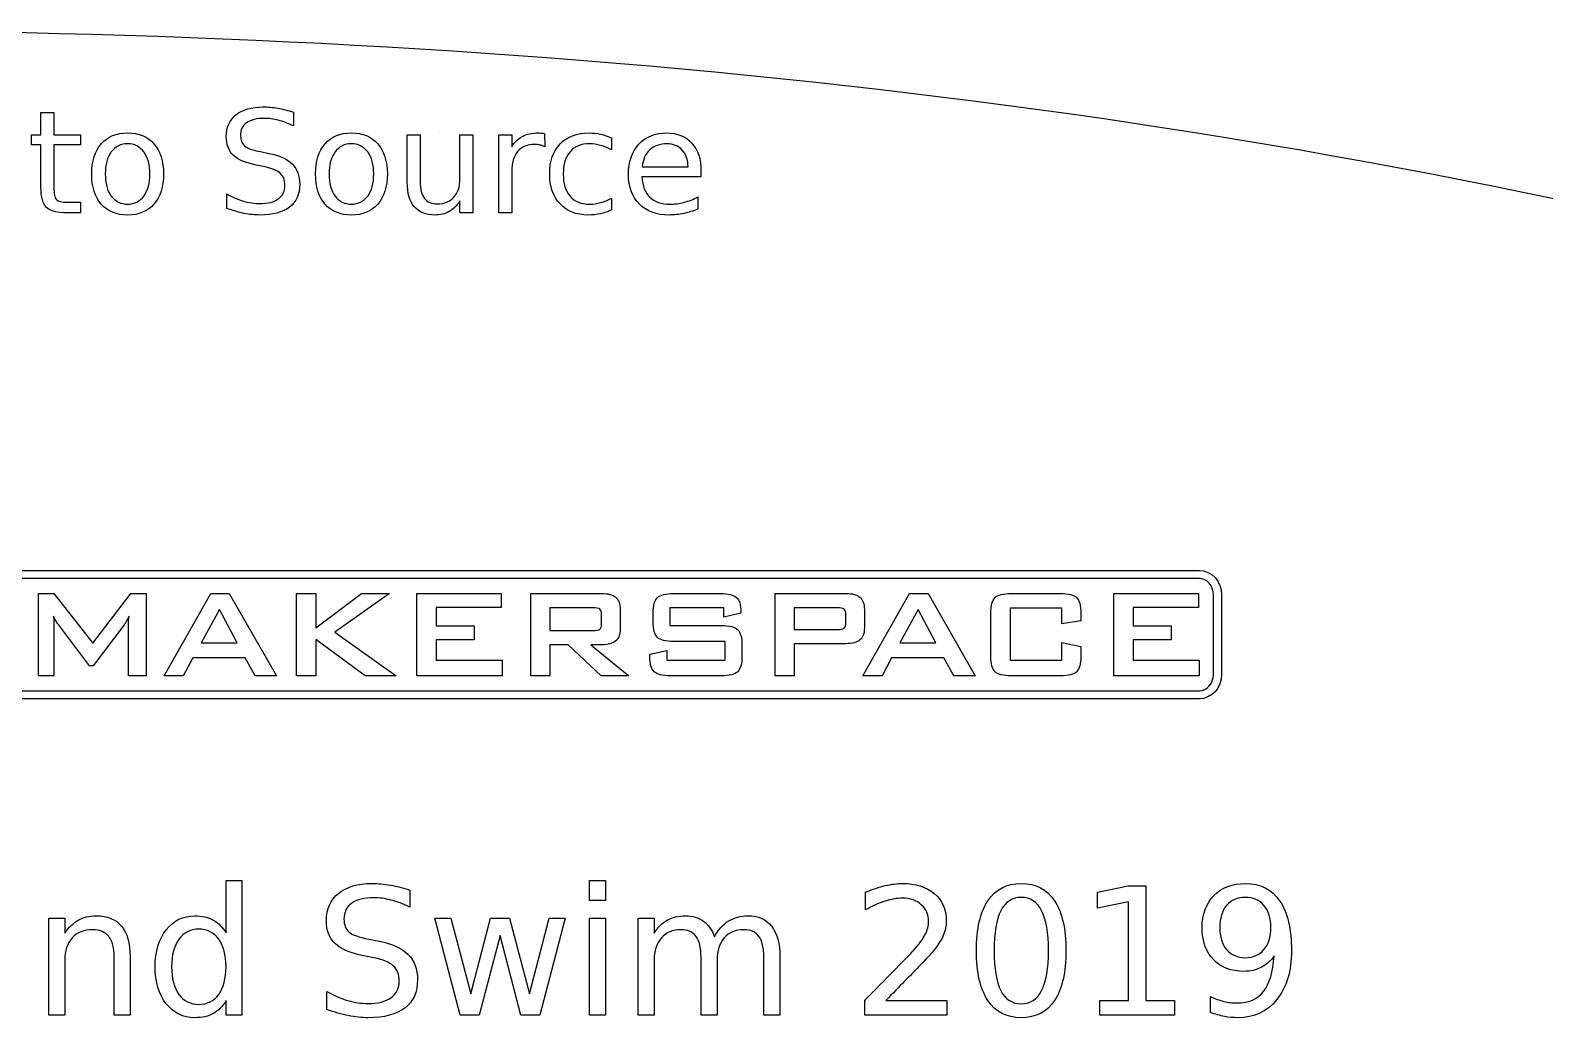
# Model space of a CAD drawing. Extents: x 5 to 370, y 6 to 136.
# Drawn here: x 101.95 to 142.55, y 44.08 to 70.57 of the extents above; entities that cross this region are included whole.
import ezdxf

# ---------------------------------------------------------------- set-up
doc = ezdxf.new("R2010")
doc.units = 0
doc.layers.get('0').update_dxf_attribs({"linetype": 'CONTINUOUS'})

msp = doc.modelspace()

# ---------------------------------------------------------------- linework, layer by layer
at = {"color": 3}
for p, q in [((102.23482, 67.76914), (102.23482, 68.364683)), ((102.23482, 68.364683), (102.58129, 68.364683)), ((102.58129, 68.364683), (102.58129, 67.76914)), ((109.00303, 68.375922), (109.00303, 68.37592)), ((109.00303, 68.37592), (109.00303, 68.006983)), ((104.55894, 67.819705), (104.55894, 67.819705)), ((110.55931, 67.819705), (110.55931, 67.819705)), ((112.92275, 67.819705), (112.92275, 67.819705)), ((101.982, 67.501334), (101.982, 67.76914)), ((101.982, 67.76914), (102.23482, 67.76914)), ((102.23483, 67.501334), (101.982, 67.501334)), ((102.23483, 66.362684), (102.23483, 67.501334)), ((102.58129, 67.76914), (103.29107, 67.76914)), ((103.29107, 67.501334), (102.58129, 67.501334)), ((102.58129, 67.501334), (102.58129, 66.362686)), ((103.29107, 67.76914), (103.29107, 67.501334)), ((104.55894, 67.527552), (104.55894, 67.527552)), ((110.55931, 67.527552), (110.55931, 67.527552)), ((112.05566, 66.499399), (112.05566, 67.76914)), ((112.05566, 67.76914), (112.40025, 67.76914)), ((112.40025, 67.76914), (112.40025, 66.512508)), ((113.46773, 66.579928), (113.46773, 67.76914)), ((113.46773, 67.76914), (113.81232, 67.76914)), ((113.81232, 67.76914), (113.81232, 65.671632)), ((114.51274, 65.671635), (114.51274, 67.769143)), ((114.51274, 67.769143), (114.8592, 67.769143)), ((114.8592, 67.769143), (114.8592, 67.443281)), ((115.73934, 67.801), (115.74128, 67.447023)), ((117.53352, 67.688616), (117.53352, 67.688611)), ((117.53352, 67.688611), (117.53352, 67.366494)), ((108.11721, 67.317797), (108.34569, 67.270977)), ((108.23519, 66.911406), (108.00484, 66.956356)), ((114.8592, 66.776573), (114.8592, 65.671635)), ((119.93068, 66.637984), (118.34631, 66.637984)), ((118.35755, 66.905791), (119.58609, 66.907664)), ((119.93068, 66.806534), (119.93068, 66.637984)), ((119.93068, 66.806533), (119.93068, 66.806534)), ((107.21453, 65.795234), (107.21453, 66.184773)), ((112.05566, 66.499395), (112.05566, 66.499399)), ((102.93712, 65.960038), (103.29108, 65.960038)), ((103.29108, 65.960038), (103.29108, 65.67163)), ((113.46773, 65.671632), (113.46773, 65.99375)), ((117.53352, 66.070534), (117.53352, 65.752163)), ((119.85015, 66.104241), (119.85015, 65.778378)), ((103.29108, 65.67163), (102.93712, 65.67163)), ((113.81232, 65.671632), (113.46773, 65.671632)), ((114.8592, 65.671635), (114.51274, 65.671635)), ((100.95515, 56.08167), (133.2924, 56.08167)), ((133.2924, 55.864583), (101.14837, 55.864583)), ((102.16796, 53.254416), (102.16796, 55.464098)), ((102.16796, 55.464098), (102.58392, 55.464098)), ((102.58392, 55.464098), (103.6249, 54.128442)), ((103.6249, 54.128442), (104.64306, 55.464098)), ((104.64306, 55.464098), (105.05475, 55.464098)), ((105.05475, 55.464098), (105.05475, 53.254416)), ((105.5398, 53.254416), (106.78983, 55.464098)), ((106.78983, 55.464098), (107.28499, 55.464098)), ((107.28499, 55.464098), (108.55216, 53.254416)), ((109.08931, 53.254416), (109.08931, 55.464098)), ((109.08931, 55.464098), (109.60801, 55.464098)), ((109.60801, 55.464098), (109.60801, 54.542269)), ((109.60801, 54.542269), (110.83307, 55.464098)), ((111.57725, 55.464098), (110.11387, 54.423113)), ((110.83307, 55.464098), (111.57725, 55.464098)), ((112.31488, 53.254416), (112.31488, 55.464098)), ((112.31488, 55.464098), (114.57736, 55.464098)), ((114.57736, 55.464098), (114.57736, 55.088098)), ((115.37278, 53.254416), (115.37278, 55.464098)), ((115.37278, 55.464098), (117.26282, 55.464098)), ((119.19841, 55.464097), (120.45201, 55.464097)), ((121.92169, 53.254435), (121.92169, 55.464115)), ((121.92169, 55.464115), (123.81172, 55.464115)), ((124.27324, 53.254435), (125.52328, 55.464115)), ((125.52328, 55.464115), (126.01844, 55.464115)), ((126.01844, 55.464115), (127.2856, 53.254435)), ((128.25013, 55.464115), (129.56866, 55.464115)), ((131.00266, 53.254435), (131.00266, 55.464115)), ((131.00266, 55.464115), (133.26514, 55.464115)), ((133.26514, 55.464115), (133.26514, 55.088118)), ((133.66969, 53.291916), (133.66969, 55.426606)), ((133.88678, 55.426609), (133.88678, 53.291916)), ((107.01958, 55.035298), (106.5287, 54.136291)), ((107.4962, 54.136291), (107.01958, 55.035298)), ((114.57736, 55.088098), (112.8293, 55.088098)), ((112.8293, 55.088098), (112.8293, 54.594362)), ((117.03522, 55.081675), (115.87865, 55.081675)), ((115.87865, 55.081675), (115.87865, 54.466636)), ((117.03522, 55.081672), (117.03522, 55.081675)), ((117.26707, 54.642159), (117.26707, 54.908297)), ((117.76227, 55.036002), (117.76227, 54.516582)), ((118.65044, 54.6971), (118.65044, 54.941115)), ((120.54619, 55.077391), (119.09994, 55.077391)), ((119.09994, 55.077391), (119.09994, 54.602915)), ((120.54619, 54.826248), (120.54619, 55.077391)), ((120.99998, 54.933261), (120.54619, 54.826248)), ((120.99998, 54.978931), (120.99998, 54.933261)), ((123.58412, 55.081691), (122.42755, 55.081691)), ((122.42755, 55.081691), (122.42755, 54.495909)), ((123.58412, 55.081685), (123.58412, 55.081691)), ((123.81598, 54.671421), (123.81598, 54.90831)), ((124.31117, 55.036022), (124.31117, 54.542285)), ((125.75303, 55.035315), (125.26214, 54.136312)), ((126.22964, 54.136312), (125.75303, 55.035315)), ((127.70216, 53.776705), (127.70216, 54.941132)), ((129.6022, 55.068841), (128.21659, 55.068841)), ((128.21659, 55.068841), (128.21659, 53.6704)), ((129.6022, 54.650744), (129.6022, 55.068841)), ((130.11662, 54.941132), (130.11662, 54.732074)), ((133.26514, 55.088118), (131.51708, 55.088118)), ((131.51708, 55.088118), (131.51708, 54.594378)), ((102.58417, 54.619328), (102.58417, 53.254416)), ((103.53509, 53.519839), (102.70317, 54.627884)), ((104.46764, 54.623611), (103.63784, 53.519839)), ((104.57814, 53.254416), (104.57814, 54.619328)), ((110.11387, 54.423113), (111.75705, 53.254416)), ((112.8293, 54.594362), (113.84959, 54.594362)), ((113.84959, 54.594362), (113.84959, 54.218341)), ((115.87865, 54.466636), (117.03522, 54.466636)), ((119.09994, 54.602915), (120.47698, 54.602915)), ((122.42755, 54.495909), (123.58412, 54.495909)), ((130.11662, 54.732074), (129.6022, 54.650744)), ((131.51708, 54.594378), (132.53737, 54.594378)), ((132.53737, 54.594378), (132.53737, 54.218358)), ((106.5287, 54.136291), (107.4962, 54.136291)), ((110.93154, 53.254416), (109.60801, 54.226194)), ((109.60801, 54.226194), (109.60801, 53.254416)), ((113.84959, 54.218341), (112.8293, 54.218341)), ((112.8293, 54.218341), (112.8293, 53.670377)), ((116.36597, 54.088485), (115.87865, 54.088485)), ((115.87865, 54.088485), (115.87865, 53.254416)), ((117.2564, 53.254416), (116.36597, 54.088485)), ((117.26282, 54.088485), (116.97457, 54.088485)), ((116.97457, 54.088485), (117.99415, 53.254416)), ((120.57544, 54.174104), (119.19841, 54.174104)), ((120.57544, 53.670376), (120.57544, 54.174104)), ((121.02923, 54.079932), (121.02923, 53.776686)), ((123.81172, 54.115622), (122.42755, 54.115622)), ((122.42755, 54.115622), (122.42755, 53.254435)), ((125.26214, 54.136312), (126.22964, 54.136312)), ((129.6022, 53.6704), (129.6022, 54.144869)), ((129.6022, 54.144869), (130.11662, 54.038556)), ((130.11662, 54.038556), (130.11662, 53.776705)), ((132.53737, 54.218358), (131.51708, 54.218358)), ((131.51708, 54.218358), (131.51708, 53.6704)), ((106.30894, 53.736736), (106.0521, 53.254416)), ((107.70952, 53.736736), (106.30894, 53.736736)), ((107.97495, 53.254416), (107.70952, 53.736736)), ((112.8293, 53.670377), (114.59805, 53.670377)), ((114.59805, 53.670377), (114.59805, 53.254416)), ((118.56054, 53.837336), (119.01432, 53.931526)), ((118.56054, 53.776686), (118.56054, 53.837336)), ((119.01432, 53.931526), (119.01432, 53.670376)), ((119.01432, 53.670376), (120.57544, 53.670376)), ((125.04238, 53.736755), (124.78553, 53.254435)), ((126.44297, 53.736755), (125.04238, 53.736755)), ((126.70839, 53.254435), (126.44297, 53.736755)), ((128.21659, 53.6704), (129.6022, 53.6704)), ((131.51708, 53.6704), (133.28583, 53.6704)), ((133.28583, 53.6704), (133.28583, 53.254435)), ((102.58417, 53.254416), (102.16796, 53.254416)), ((103.63784, 53.519839), (103.53509, 53.519839)), ((105.05475, 53.254416), (104.57814, 53.254416)), ((106.0521, 53.254416), (105.5398, 53.254416)), ((108.55216, 53.254416), (107.97495, 53.254416)), ((109.60801, 53.254416), (109.08931, 53.254416)), ((111.75705, 53.254416), (110.93154, 53.254416)), ((114.59805, 53.254416), (112.31488, 53.254416)), ((115.87865, 53.254416), (115.37278, 53.254416)), ((117.99415, 53.254416), (117.2564, 53.254416)), ((120.47698, 53.254416), (119.11279, 53.254416)), ((122.42755, 53.254435), (121.92169, 53.254435)), ((124.78553, 53.254435), (124.27324, 53.254435)), ((127.2856, 53.254435), (126.70839, 53.254435)), ((129.56866, 53.254435), (128.25013, 53.254435)), ((133.28583, 53.254435), (131.00266, 53.254435)), ((101.14837, 52.853937), (133.2924, 52.853937)), ((133.2924, 52.636859), (100.95516, 52.636859)), ((107.1967, 46.357749), (107.1967, 47.766822)), ((107.1967, 47.766822), (107.62454, 47.766822)), ((107.62454, 47.766822), (107.62454, 44.148803)), ((112.12148, 47.506399), (112.12148, 47.048334)), ((112.12148, 47.506378), (112.12148, 47.506399)), ((116.94163, 47.766822), (117.36947, 47.766822)), ((116.94163, 47.22505), (116.94163, 47.766822)), ((117.36947, 47.766822), (117.36947, 47.22505)), ((128.51649, 47.683115), (128.51649, 47.683115)), ((130.55802, 47.45292), (131.38812, 47.620334)), ((131.38812, 47.620334), (131.85781, 47.620334)), ((131.85781, 47.620334), (131.85781, 44.544093)), ((117.36947, 47.22505), (116.94163, 47.22505)), ((124.34277, 46.97858), (124.34277, 47.452922)), ((128.51649, 47.311082), (128.51649, 47.311082)), ((130.55802, 47.025082), (130.55802, 47.45292)), ((131.39277, 47.192497), (130.55802, 47.025082)), ((131.39277, 44.544093), (131.39277, 47.192497)), ((102.44398, 44.148803), (102.44398, 46.753033)), ((102.44398, 46.753033), (102.87414, 46.753033)), ((102.87414, 46.753033), (102.87414, 46.348448)), ((112.79579, 46.753033), (113.22363, 46.753033)), ((113.47707, 44.148803), (112.79579, 46.753033)), ((113.22363, 46.753033), (113.75842, 44.720803)), ((113.75842, 44.720803), (114.2909, 46.753033)), ((114.2909, 46.753033), (114.79546, 46.753033)), ((114.79546, 46.753033), (115.33026, 44.720803)), ((115.33026, 44.720803), (115.86273, 46.753033)), ((116.29057, 46.753033), (115.60929, 44.148803)), ((115.86273, 46.753033), (116.29057, 46.753033)), ((116.94163, 46.753033), (117.36947, 46.753033)), ((116.94163, 44.148803), (116.94163, 46.753033)), ((117.36947, 46.753033), (117.36947, 44.148803)), ((118.24607, 44.148803), (118.24607, 46.753033)), ((118.24607, 46.753033), (118.67623, 46.753033)), ((118.67623, 46.753033), (118.67623, 46.348448)), ((107.1967, 46.357749), (107.1967, 46.357749)), ((111.02166, 46.192659), (111.30534, 46.134529)), ((114.54434, 46.283342), (113.98164, 44.148803)), ((115.10472, 44.148803), (114.54434, 46.283342)), ((120.28992, 46.253114), (120.28992, 46.253114)), ((102.87414, 45.620663), (102.87414, 44.148803)), ((104.19719, 44.148803), (104.19719, 45.706693)), ((104.62502, 45.720643), (104.62502, 44.148803)), ((104.62502, 45.720643), (104.62502, 45.720643)), ((111.16815, 45.688073), (110.88215, 45.743873)), ((118.67623, 45.620663), (118.67623, 44.148803)), ((119.93184, 44.148803), (119.93184, 45.706693)), ((120.362, 45.620663), (120.362, 44.148803)), ((121.61761, 44.148803), (121.61761, 45.706693)), ((122.04778, 45.720643), (122.04778, 44.148803)), ((134.52482, 45.692743), (134.52482, 45.692743)), ((105.7388, 45.448593), (105.7388, 45.448593)), ((109.90091, 44.302263), (109.90091, 44.785903)), ((107.1967, 44.148803), (107.1967, 44.539443)), ((124.3195, 44.148803), (124.3195, 44.544093)), ((124.88452, 44.544095), (124.88452, 44.544093)), ((124.88452, 44.544093), (126.52379, 44.544093)), ((126.52379, 44.544093), (126.52379, 44.148803)), ((130.62545, 44.544093), (131.39277, 44.544093)), ((130.62545, 44.148803), (130.62545, 44.544093)), ((131.85781, 44.544093), (132.62513, 44.544093)), ((132.62513, 44.544093), (132.62513, 44.148803)), ((133.59009, 44.220883), (133.59009, 44.648723)), ((102.87414, 44.148803), (102.44398, 44.148803)), ((104.62502, 44.148803), (104.19719, 44.148803)), ((107.62454, 44.148803), (107.1967, 44.148803)), ((113.98164, 44.148803), (113.47707, 44.148803)), ((115.60929, 44.148803), (115.10472, 44.148803)), ((117.36947, 44.148803), (116.94163, 44.148803)), ((118.67623, 44.148803), (118.24607, 44.148803)), ((120.362, 44.148803), (119.93184, 44.148803)), ((122.04778, 44.148803), (121.61761, 44.148803)), ((126.52379, 44.148803), (124.3195, 44.148803)), ((132.62513, 44.148803), (130.62545, 44.148803)), ((133.59009, 44.220873), (133.59009, 44.220883))]:
    msp.add_line(p, q, dxfattribs=at)
at = {"color": 7}
msp.add_open_spline([(96.55993, 70.574043), (115.322117, 70.515817), (134.191759, 68.687434), (152.335312, 63.754081)], degree=3, dxfattribs=at)
at = {"color": 3}
for points in [[(107.20329, 67.720448), (107.20329, 67.967655), (107.290063, 68.162424), (107.46361, 68.304754)], [(107.46361, 68.304754), (107.638403, 68.447085), (107.878743, 68.51825), (108.18463, 68.51825)], [(108.18463, 68.51825), (108.315723, 68.51825), (108.449313, 68.50639), (108.5854, 68.48267)], [(108.5854, 68.48267), (108.721493, 68.45895), (108.860703, 68.423368), (109.00303, 68.375922)], [(103.85103, 67.527552), (104.022077, 67.722321), (104.258047, 67.819705), (104.55894, 67.819705)], [(104.55894, 67.819705), (104.85858, 67.819705), (105.093923, 67.722321), (105.26497, 67.527552)], [(107.75014, 68.091253), (107.639027, 68.011348), (107.58347, 67.897733), (107.58347, 67.750408)], [(108.2277, 68.21111), (108.021693, 68.21111), (107.862507, 68.171158), (107.75014, 68.091253)], [(108.59664, 68.16055), (108.469293, 68.194257), (108.346313, 68.21111), (108.2277, 68.21111)], [(109.00303, 68.006983), (108.85945, 68.075651), (108.723987, 68.12684), (108.59664, 68.16055)], [(109.8514, 67.527552), (110.022447, 67.722321), (110.258417, 67.819705), (110.55931, 67.819705)], [(110.55931, 67.819705), (110.85895, 67.819705), (111.094293, 67.722321), (111.26534, 67.527552)], [(115.14199, 67.72607), (115.258103, 67.788497), (115.399187, 67.81971), (115.56524, 67.81971)], [(115.56524, 67.81971), (115.588973, 67.81971), (115.615173, 67.817844), (115.64384, 67.81411)], [(115.64384, 67.81411), (115.672573, 67.811644), (115.704407, 67.807274), (115.73934, 67.801)], [(116.15516, 67.525681), (116.343687, 67.721698), (116.601507, 67.819706), (116.92862, 67.819706)], [(116.92862, 67.819706), (117.03474, 67.819706), (117.138367, 67.80847), (117.2395, 67.785996)], [(118.26391, 67.516315), (118.449937, 67.718575), (118.700263, 67.819704), (119.01489, 67.819704)], [(119.01489, 67.819704), (119.297057, 67.819704), (119.519917, 67.728563), (119.68347, 67.546279)], [(103.59633, 66.718514), (103.59633, 67.063104), (103.68123, 67.332784), (103.85103, 67.527552)], [(104.55894, 67.527552), (104.37416, 67.527552), (104.228083, 67.455138), (104.12071, 67.31031)], [(104.99529, 67.308438), (104.887917, 67.454514), (104.742467, 67.527552), (104.55894, 67.527552)], [(105.26497, 67.527552), (105.436017, 67.332784), (105.52154, 67.063104), (105.52154, 66.718514)], [(107.39244, 67.220417), (107.26634, 67.340275), (107.20329, 67.506952), (107.20329, 67.720448)], [(107.58347, 67.750408), (107.58347, 67.626805), (107.6203, 67.533166), (107.69396, 67.469491)], [(107.69396, 67.469491), (107.768873, 67.407065), (107.909957, 67.3565), (108.11721, 67.317797)], [(109.5967, 66.718514), (109.5967, 67.063104), (109.6816, 67.332784), (109.8514, 67.527552)], [(110.55931, 67.527552), (110.37453, 67.527552), (110.228453, 67.455138), (110.12108, 67.31031)], [(110.99567, 67.308438), (110.888297, 67.454514), (110.742843, 67.527552), (110.55931, 67.527552)], [(111.26534, 67.527552), (111.436387, 67.332784), (111.52191, 67.063104), (111.52191, 66.718514)], [(114.8592, 67.443281), (114.931613, 67.57063), (115.025877, 67.664893), (115.14199, 67.72607)], [(115.46411, 67.512573), (115.269343, 67.512573), (115.11952, 67.448899), (115.01464, 67.32155)], [(115.61393, 67.495713), (115.568997, 67.506953), (115.519057, 67.512573), (115.46411, 67.512573)], [(115.74128, 67.447023), (115.702547, 67.469497), (115.660097, 67.485727), (115.61393, 67.495713)], [(115.87424, 66.718515), (115.87424, 67.060609), (115.96788, 67.329664), (116.15516, 67.525681)], [(116.9436, 67.527551), (116.720113, 67.527551), (116.54657, 67.456386), (116.42297, 67.314055)], [(117.2395, 67.486351), (117.142113, 67.513818), (117.04348, 67.527551), (116.9436, 67.527551)], [(117.2395, 67.785996), (117.340627, 67.76477), (117.438633, 67.73231), (117.53352, 67.688616)], [(117.53352, 67.366494), (117.43614, 67.420181), (117.338133, 67.460133), (117.2395, 67.486351)], [(117.98674, 66.699785), (117.98674, 67.043127), (118.07913, 67.315304), (118.26391, 67.516315)], [(119.01863, 67.527552), (118.826363, 67.527552), (118.672173, 67.473242), (118.55606, 67.364621)], [(119.4269, 67.359003), (119.32452, 67.471369), (119.18843, 67.527552), (119.01863, 67.527552)], [(119.68347, 67.546279), (119.848277, 67.365245), (119.93068, 67.118663), (119.93068, 66.806533)], [(104.12071, 67.31031), (104.013337, 67.166731), (103.95965, 66.969466), (103.95965, 66.718514)], [(105.15635, 66.718514), (105.15635, 66.966969), (105.102663, 67.16361), (104.99529, 67.308438)], [(108.00484, 66.956356), (107.72268, 67.012536), (107.518547, 67.100557), (107.39244, 67.220417)], [(108.34569, 67.270977), (108.62785, 67.217291), (108.835727, 67.122403), (108.96932, 66.986315)], [(110.12108, 67.31031), (110.013707, 67.166731), (109.96002, 66.969466), (109.96002, 66.718514)], [(111.15672, 66.718514), (111.15672, 66.966969), (111.103037, 67.16361), (110.99567, 67.308438)], [(115.01464, 67.32155), (114.911013, 67.19545), (114.8592, 67.013791), (114.8592, 66.776573)], [(116.42297, 67.314055), (116.299363, 67.172973), (116.23756, 66.974459), (116.23756, 66.718513)], [(118.55606, 67.364621), (118.441193, 67.256001), (118.375023, 67.103057), (118.35755, 66.905791)], [(119.58609, 66.907664), (119.583423, 67.09619), (119.53036, 67.246637), (119.4269, 67.359003)], [(103.85103, 65.909475), (103.68123, 66.105492), (103.59633, 66.375172), (103.59633, 66.718514)], [(103.95965, 66.718514), (103.95965, 66.467562), (104.01271, 66.269672), (104.11883, 66.124844)], [(104.99529, 66.126717), (105.102663, 66.271545), (105.15635, 66.46881), (105.15635, 66.718514)], [(105.52154, 66.718514), (105.52154, 66.375172), (105.436017, 66.105492), (105.26497, 65.909475)], [(108.64908, 66.737238), (108.565427, 66.814646), (108.427463, 66.872702), (108.23519, 66.911406)], [(108.77643, 66.415121), (108.77643, 66.552458), (108.73398, 66.65983), (108.64908, 66.737238)], [(108.96932, 66.986315), (109.10416, 66.851476), (109.17158, 66.670441), (109.17158, 66.443211)], [(109.8514, 65.909475), (109.6816, 66.105492), (109.5967, 66.375172), (109.5967, 66.718514)], [(109.96002, 66.718514), (109.96002, 66.467562), (110.013083, 66.269672), (110.11921, 66.124844)], [(110.99567, 66.126717), (111.103037, 66.271545), (111.15672, 66.46881), (111.15672, 66.718514)], [(111.52191, 66.718514), (111.52191, 66.375172), (111.436387, 66.105492), (111.26534, 65.909475)], [(116.15329, 65.915094), (115.967257, 66.113608), (115.87424, 66.381415), (115.87424, 66.718515)], [(116.23756, 66.718513), (116.23756, 66.462567), (116.299363, 66.263429), (116.42297, 66.121097)], [(118.27889, 65.909474), (118.084123, 66.104243), (117.98674, 66.36768), (117.98674, 66.699785)], [(118.34631, 66.637984), (118.36131, 66.400766), (118.432473, 66.219731), (118.5598, 66.094879)], [(102.38653, 65.819579), (102.285397, 65.919461), (102.23483, 66.100496), (102.23483, 66.362684)], [(102.58129, 66.362686), (102.58129, 66.19164), (102.60439, 66.08177), (102.65059, 66.033078)], [(107.21453, 66.184773), (107.368097, 66.098625), (107.518543, 66.033702), (107.66587, 65.990004)], [(108.60038, 66.051803), (108.717747, 66.136702), (108.77643, 66.257808), (108.77643, 66.415121)], [(109.17158, 66.443211), (109.17158, 66.172283), (109.08044, 65.966902), (108.89816, 65.827068)], [(112.24293, 65.842051), (112.118083, 65.991873), (112.05566, 66.210988), (112.05566, 66.499395)], [(112.40025, 66.512508), (112.40025, 66.313994), (112.438953, 66.164797), (112.51636, 66.064915)], [(113.3048, 66.094879), (113.41342, 66.213489), (113.46773, 66.375172), (113.46773, 66.579928)], [(102.93712, 65.67163), (102.671187, 65.67163), (102.487657, 65.720947), (102.38653, 65.819579)], [(102.65059, 66.033078), (102.698057, 65.984385), (102.793567, 65.960038), (102.93712, 65.960038)], [(104.55894, 65.617322), (104.258047, 65.617322), (104.022077, 65.714707), (103.85103, 65.909475)], [(104.11883, 66.124844), (104.226203, 65.981265), (104.372907, 65.909475), (104.55894, 65.909475)], [(104.55894, 65.909475), (104.742467, 65.909475), (104.887917, 65.981889), (104.99529, 66.126717)], [(105.26497, 65.909475), (105.093923, 65.714707), (104.85858, 65.617322), (104.55894, 65.617322)], [(107.67711, 65.662267), (107.528537, 65.692234), (107.374343, 65.736556), (107.21453, 65.795234)], [(107.66587, 65.990004), (107.813197, 65.946304), (107.958023, 65.924454), (108.10035, 65.924454)], [(108.10035, 65.924454), (108.316343, 65.924454), (108.48302, 65.966904), (108.60038, 66.051803)], [(108.89816, 65.827068), (108.71712, 65.687234), (108.451183, 65.617317), (108.10035, 65.617317)], [(110.55931, 65.617322), (110.258417, 65.617322), (110.022447, 65.714707), (109.8514, 65.909475)], [(110.11921, 66.124844), (110.226577, 65.981265), (110.373277, 65.909475), (110.55931, 65.909475)], [(110.55931, 65.909475), (110.742843, 65.909475), (110.888297, 65.981889), (110.99567, 66.126717)], [(111.26534, 65.909475), (111.094293, 65.714707), (110.85895, 65.617322), (110.55931, 65.617322)], [(112.79166, 65.617318), (112.550693, 65.617318), (112.367783, 65.692229), (112.24293, 65.842051)], [(112.51636, 66.064915), (112.593767, 65.966283), (112.70988, 65.916966), (112.8647, 65.916966)], [(112.8647, 65.916966), (113.050727, 65.916966), (113.197427, 65.976271), (113.3048, 66.094879)], [(113.46773, 65.99375), (113.384077, 65.866401), (113.286693, 65.771514), (113.17558, 65.709088)], [(116.90614, 65.617323), (116.590267, 65.617323), (116.339317, 65.71658), (116.15329, 65.915094)], [(116.42297, 66.121097), (116.54657, 65.980015), (116.720113, 65.909474), (116.9436, 65.909474)], [(116.9436, 65.909474), (117.04348, 65.909474), (117.142113, 65.922584), (117.2395, 65.948804)], [(117.2395, 65.948804), (117.338133, 65.976271), (117.43614, 66.016848), (117.53352, 66.070534)], [(119.07482, 65.617321), (118.740213, 65.617321), (118.474903, 65.714706), (118.27889, 65.909474)], [(118.5598, 66.094879), (118.6884, 65.971277), (118.86694, 65.909475), (119.09542, 65.909475)], [(119.09542, 65.909475), (119.22776, 65.909475), (119.355733, 65.925705), (119.47934, 65.958165)], [(119.85015, 65.778378), (119.726543, 65.725938), (119.599817, 65.685986), (119.46997, 65.658521)], [(119.47934, 65.958165), (119.604193, 65.990625), (119.727797, 66.039317), (119.85015, 66.104241)], [(108.10035, 65.617317), (107.96801, 65.617317), (107.82693, 65.632301), (107.67711, 65.662267)], [(113.17558, 65.709088), (113.065707, 65.647908), (112.937733, 65.617318), (112.79166, 65.617318)], [(117.23388, 65.651033), (117.1315, 65.62856), (117.022253, 65.617323), (116.90614, 65.617323)], [(117.53352, 65.752163), (117.437387, 65.707217), (117.337507, 65.673507), (117.23388, 65.651033)], [(119.46997, 65.658521), (119.34013, 65.631055), (119.208413, 65.617321), (119.07482, 65.617321)], [(133.2924, 56.08167), (133.61931, 56.08167), (133.88678, 55.78689), (133.88678, 55.426609)], [(133.66969, 55.426606), (133.66969, 55.667493), (133.49991, 55.864583), (133.2924, 55.864583)], [(117.26282, 55.464098), (117.43834, 55.464098), (117.56535, 55.430568), (117.64454, 55.362789)], [(117.64454, 55.362789), (117.72304, 55.294999), (117.76227, 55.18584), (117.76227, 55.036002)], [(118.65044, 54.941115), (118.65044, 55.142316), (118.68824, 55.279305), (118.76318, 55.353505)], [(118.76318, 55.353505), (118.83878, 55.426995), (118.98365, 55.464097), (119.19841, 55.464097)], [(120.45201, 55.464097), (120.65964, 55.464097), (120.80305, 55.428427), (120.88154, 55.357788)], [(120.88154, 55.357788), (120.96074, 55.286448), (120.99998, 55.160153), (120.99998, 54.978931)], [(123.81172, 55.464115), (123.98724, 55.464115), (124.11424, 55.430585), (124.19344, 55.362806)], [(124.19344, 55.362806), (124.27194, 55.295016), (124.31117, 55.185857), (124.31117, 55.036022)], [(127.70216, 54.941132), (127.70216, 55.142334), (127.73996, 55.279327), (127.8149, 55.353526)], [(127.8149, 55.353526), (127.8905, 55.427016), (128.03537, 55.464115), (128.25013, 55.464115)], [(129.56866, 55.464115), (129.782, 55.464115), (129.92683, 55.427015), (130.00247, 55.353526)], [(130.00247, 55.353526), (130.07877, 55.279326), (130.11662, 55.142334), (130.11662, 54.941132)], [(102.62467, 54.74633), (102.60327, 54.78272), (102.58547, 54.81911), (102.57117, 54.853349)], [(102.57117, 54.853349), (102.57517, 54.807689), (102.57917, 54.765589), (102.58117, 54.72849)], [(104.59674, 54.855496), (104.56894, 54.798416), (104.54464, 54.75132), (104.52394, 54.714931)], [(104.58314, 54.719934), (104.58714, 54.760594), (104.59214, 54.805554), (104.59674, 54.855496)], [(117.21787, 55.043142), (117.18507, 55.068832), (117.12437, 55.081672), (117.03522, 55.081672)], [(117.26707, 54.908297), (117.26707, 54.972507), (117.25067, 55.017459), (117.21787, 55.043142)], [(123.76678, 55.043155), (123.73398, 55.068845), (123.67328, 55.081685), (123.58412, 55.081685)], [(123.81598, 54.90831), (123.81598, 54.97252), (123.79958, 55.017469), (123.76678, 55.043155)], [(102.58117, 54.72849), (102.58317, 54.69068), (102.58417, 54.65429), (102.58417, 54.619328)], [(102.70317, 54.627884), (102.67247, 54.669984), (102.64607, 54.709224), (102.62467, 54.74633)], [(104.52394, 54.714931), (104.50324, 54.677831), (104.48394, 54.647151), (104.46764, 54.623611)], [(104.57814, 54.619328), (104.57814, 54.645718), (104.57914, 54.679268), (104.58314, 54.719934)], [(117.03522, 54.466636), (117.12442, 54.466636), (117.18505, 54.479486), (117.21787, 54.505176)], [(117.21787, 54.505176), (117.25067, 54.530836), (117.26707, 54.576516), (117.26707, 54.642159)], [(117.76227, 54.516582), (117.76227, 54.367463), (117.72307, 54.259014), (117.64454, 54.191228)], [(118.76318, 54.284696), (118.68828, 54.358906), (118.65044, 54.495891), (118.65044, 54.6971)], [(120.47698, 54.602915), (120.69318, 54.602915), (120.83943, 54.565815), (120.91507, 54.492322)], [(120.91507, 54.492322), (120.99147, 54.418122), (121.02923, 54.281134), (121.02923, 54.079932)], [(123.58412, 54.495909), (123.67332, 54.495909), (123.73396, 54.508719), (123.76678, 54.534439)], [(123.76678, 54.534439), (123.79958, 54.560129), (123.81598, 54.605779), (123.81598, 54.671421)], [(124.31117, 54.542285), (124.31117, 54.393163), (124.27197, 54.284714), (124.19344, 54.216941)], [(117.64454, 54.191228), (117.56534, 54.122738), (117.43834, 54.088485), (117.26282, 54.088485)], [(119.19841, 54.174104), (118.98365, 54.174104), (118.8388, 54.211204), (118.76318, 54.284696)], [(124.19344, 54.216941), (124.11424, 54.149151), (123.98724, 54.115622), (123.81172, 54.115622)], [(118.67471, 53.365013), (118.59831, 53.439213), (118.56054, 53.5762), (118.56054, 53.776686)], [(121.02923, 53.776686), (121.02923, 53.5762), (120.99143, 53.439209), (120.91507, 53.365013)], [(127.8149, 53.364315), (127.74, 53.437085), (127.70216, 53.574791), (127.70216, 53.776705)], [(130.11662, 53.776705), (130.11662, 53.574791), (130.07882, 53.437089), (130.00247, 53.364315)], [(119.11279, 53.254416), (118.8966, 53.254416), (118.75034, 53.291516), (118.67471, 53.365013)], [(120.91507, 53.365013), (120.83947, 53.291513), (120.69318, 53.254416), (120.47698, 53.254416)], [(128.25013, 53.254435), (128.03537, 53.254435), (127.89053, 53.290825), (127.8149, 53.364315)], [(130.00247, 53.364315), (129.92687, 53.290825), (129.782, 53.254435), (129.56866, 53.254435)], [(133.88678, 53.291916), (133.88678, 52.931627), (133.61931, 52.636859), (133.2924, 52.636859)], [(133.2924, 52.853937), (133.49991, 52.853937), (133.66969, 53.051026), (133.66969, 53.291916)], [(110.21017, 47.418022), (110.427183, 47.594738), (110.725583, 47.683095), (111.10537, 47.683095)], [(111.10537, 47.683095), (111.268137, 47.683095), (111.434, 47.668369), (111.60296, 47.638915)], [(111.60296, 47.638915), (111.771927, 47.609462), (111.944767, 47.565283), (112.12148, 47.506378)], [(124.34277, 47.452922), (124.53189, 47.528879), (124.708607, 47.586234), (124.87292, 47.624987)], [(124.87292, 47.624987), (125.037233, 47.663741), (125.187597, 47.683117), (125.32401, 47.683117)], [(125.32401, 47.683117), (125.683637, 47.683117), (125.97041, 47.593209), (126.18433, 47.413393)], [(127.62361, 47.220399), (127.829783, 47.528877), (128.12741, 47.683115), (128.51649, 47.683115)], [(128.51649, 47.683115), (128.905577, 47.683115), (129.20243, 47.528877), (129.40705, 47.220399)], [(133.6831, 47.359881), (133.893913, 47.575351), (134.174487, 47.683085), (134.52482, 47.683085)], [(134.52482, 47.683085), (134.926307, 47.683085), (135.23246, 47.528847), (135.44328, 47.220369)], [(109.88696, 46.692558), (109.88696, 46.999485), (109.994697, 47.241306), (110.21017, 47.418022)], [(110.56592, 47.152968), (110.42796, 47.05376), (110.35898, 46.912697), (110.35898, 46.729781)], [(111.15885, 47.301781), (110.903077, 47.301781), (110.705433, 47.252177), (110.56592, 47.152968)], [(111.61691, 47.239001), (111.458797, 47.280855), (111.30611, 47.301781), (111.15885, 47.301781)], [(112.12148, 47.048334), (111.943213, 47.133592), (111.775023, 47.197147), (111.61691, 47.239001)], [(124.86594, 47.2111), (124.70318, 47.159947), (124.52879, 47.08244), (124.34277, 46.97858)], [(125.33331, 47.28783), (125.186043, 47.28783), (125.030253, 47.262254), (124.86594, 47.2111)], [(125.83788, 47.11344), (125.70922, 47.2297), (125.54103, 47.28783), (125.33331, 47.28783)], [(126.03319, 46.66235), (126.03319, 46.846817), (125.968087, 46.99718), (125.83788, 47.11344)], [(126.18433, 47.413393), (126.39825, 47.233577), (126.50521, 46.993306), (126.50521, 46.69258)], [(127.31669, 45.881083), (127.31669, 46.467034), (127.418997, 46.913473), (127.62361, 47.220399)], [(128.51649, 47.311082), (128.27467, 47.311082), (128.09253, 47.191722), (127.97007, 46.953001)], [(129.06292, 46.953001), (128.942007, 47.191722), (128.759863, 47.311082), (128.51649, 47.311082)], [(129.40705, 47.220399), (129.613217, 46.913473), (129.7163, 46.467034), (129.7163, 45.881083)], [(133.36687, 46.501881), (133.36687, 46.858413), (133.47228, 47.144413), (133.6831, 47.359881)], [(134.52482, 47.311082), (134.314, 47.311082), (134.146587, 47.238226), (134.02258, 47.092513)], [(135.02474, 47.092513), (134.90228, 47.238226), (134.73564, 47.311082), (134.52482, 47.311082)], [(135.44328, 47.220369), (135.655647, 46.913443), (135.76183, 46.467004), (135.76183, 45.881053)], [(102.87414, 46.348448), (102.976453, 46.505012), (103.09659, 46.622047), (103.23455, 46.699554)], [(103.23455, 46.699554), (103.374063, 46.777061), (103.534503, 46.815814), (103.71587, 46.815814)], [(103.71587, 46.815814), (104.015043, 46.815814), (104.241363, 46.722806), (104.39483, 46.536789)], [(105.59231, 46.439131), (105.79073, 46.690253), (106.047277, 46.815814), (106.36195, 46.815814)], [(106.36195, 46.815814), (106.55417, 46.815814), (106.718483, 46.777836), (106.85489, 46.701879)], [(106.85489, 46.701879), (106.992857, 46.627473), (107.106793, 46.512763), (107.1967, 46.357749)], [(110.35898, 46.729781), (110.35898, 46.576318), (110.40471, 46.460058), (110.49617, 46.381001)], [(118.67623, 46.348448), (118.77389, 46.508112), (118.890927, 46.625923), (119.02734, 46.701879)], [(119.02734, 46.701879), (119.163747, 46.777836), (119.325733, 46.815814), (119.5133, 46.815814)], [(119.5133, 46.815814), (119.70242, 46.815814), (119.86286, 46.76776), (119.99462, 46.671651)], [(120.67358, 46.678627), (120.822393, 46.770085), (120.99756, 46.815814), (121.19908, 46.815814)], [(121.19908, 46.815814), (121.470353, 46.815814), (121.67962, 46.720481), (121.82688, 46.529814)], [(127.97007, 46.953001), (127.849157, 46.715831), (127.7887, 46.358525), (127.7887, 45.881083)], [(129.24661, 45.881083), (129.24661, 46.358525), (129.18538, 46.715831), (129.06292, 46.953001)], [(134.02258, 47.092513), (133.90012, 46.948351), (133.83889, 46.751483), (133.83889, 46.501911)], [(135.21076, 46.501911), (135.21076, 46.751483), (135.148753, 46.948351), (135.02474, 47.092513)], [(103.62054, 46.443781), (103.389567, 46.443781), (103.207423, 46.37015), (103.07411, 46.222887)], [(104.05302, 46.26009), (103.956913, 46.382551), (103.812753, 46.443781), (103.62054, 46.443781)], [(104.39483, 46.536789), (104.54829, 46.352323), (104.62502, 46.080275), (104.62502, 45.720643)], [(105.29701, 45.448593), (105.29701, 45.857827), (105.395443, 46.188006), (105.59231, 46.439131)], [(106.46659, 46.457732), (106.24027, 46.457732), (106.062003, 46.367825), (105.93179, 46.188009)], [(107.00138, 46.188009), (106.871173, 46.367825), (106.69291, 46.457732), (106.46659, 46.457732)], [(110.12181, 46.071733), (109.965243, 46.220543), (109.88696, 46.427485), (109.88696, 46.692558)], [(110.49617, 46.381001), (110.589177, 46.303494), (110.76434, 46.240713), (111.02166, 46.192659)], [(119.39007, 46.443781), (119.171497, 46.443781), (118.99788, 46.369375), (118.86922, 46.220562)], [(119.7993, 46.262415), (119.710947, 46.383326), (119.574537, 46.443781), (119.39007, 46.443781)], [(119.99462, 46.671651), (120.127933, 46.575543), (120.226367, 46.43603), (120.28992, 46.253114)], [(120.28992, 46.253114), (120.39688, 46.445332), (120.524767, 46.587169), (120.67358, 46.678627)], [(121.08049, 46.443781), (120.858823, 46.443781), (120.68366, 46.37015), (120.555, 46.222887)], [(121.48508, 46.262415), (121.39672, 46.383326), (121.261857, 46.443781), (121.08049, 46.443781)], [(121.82688, 46.529814), (121.974147, 46.340698), (122.04778, 46.070974), (122.04778, 45.720643)], [(125.62859, 45.888053), (125.77895, 46.057021), (125.883583, 46.199635), (125.94249, 46.315895)], [(125.94249, 46.315895), (126.002957, 46.433705), (126.03319, 46.54919), (126.03319, 46.66235)], [(126.50521, 46.69258), (126.50521, 46.549968), (126.478077, 46.414331), (126.42381, 46.285669)], [(133.66915, 45.639233), (133.46763, 45.850053), (133.36687, 46.137603), (133.36687, 46.501881)], [(133.83889, 46.501911), (133.83889, 46.250789), (133.90012, 46.053147), (134.02258, 45.908983)], [(135.02474, 45.908983), (135.148753, 46.053147), (135.21076, 46.250789), (135.21076, 46.501911)], [(103.07411, 46.222887), (102.940797, 46.075625), (102.87414, 45.874883), (102.87414, 45.620663)], [(104.19719, 45.706693), (104.19719, 45.953167), (104.149133, 46.137632), (104.05302, 46.26009)], [(105.93179, 46.188009), (105.80313, 46.009745), (105.7388, 45.763273), (105.7388, 45.448593)], [(107.1967, 45.448593), (107.1967, 45.763273), (107.131593, 46.009745), (107.00138, 46.188009)], [(110.88215, 45.743873), (110.531817, 45.813633), (110.27837, 45.92292), (110.12181, 46.071733)], [(111.30534, 46.134529), (111.655667, 46.067869), (111.913763, 45.950061), (112.07963, 45.781103)], [(118.86922, 46.220562), (118.74056, 46.073296), (118.67623, 45.87333), (118.67623, 45.620663)], [(119.93184, 45.706693), (119.93184, 45.957813), (119.88766, 46.143054), (119.7993, 46.262415)], [(120.555, 46.222887), (120.426333, 46.075625), (120.362, 45.874883), (120.362, 45.620663)], [(121.61761, 45.706693), (121.61761, 45.956267), (121.573433, 46.141507), (121.48508, 46.262415)], [(125.04729, 45.285833), (125.355763, 45.597407), (125.54953, 45.798147), (125.62859, 45.888053)], [(126.42381, 46.285669), (126.371077, 46.15856), (126.274193, 46.008195), (126.13316, 45.834575)], [(127.62361, 44.541763), (127.418997, 44.850243), (127.31669, 45.296683), (127.31669, 45.881083)], [(127.7887, 45.881083), (127.7887, 45.40519), (127.849157, 45.047883), (127.97007, 44.809163)], [(129.06292, 44.809163), (129.18538, 45.047883), (129.24661, 45.40519), (129.24661, 45.881083)], [(129.7163, 45.881083), (129.7163, 45.296683), (129.613217, 44.850243), (129.40705, 44.541763)], [(134.02258, 45.908983), (134.146587, 45.764823), (134.314, 45.692743), (134.52482, 45.692743)], [(134.52482, 45.692743), (134.73564, 45.692743), (134.90228, 45.764823), (135.02474, 45.908983)], [(135.76183, 45.881053), (135.76183, 45.333853), (135.631617, 44.896713), (135.37119, 44.569633)], [(111.68202, 45.471823), (111.57816, 45.567937), (111.40687, 45.64002), (111.16815, 45.688073)], [(112.07963, 45.781103), (112.247043, 45.613683), (112.33075, 45.388913), (112.33075, 45.106793)], [(126.13316, 45.834575), (126.094427, 45.789642), (125.97119, 45.659432), (125.76345, 45.443945)], [(134.49459, 45.325333), (134.147363, 45.325333), (133.872217, 45.429967), (133.66915, 45.639233)], [(135.29446, 45.739213), (135.204553, 45.6059), (135.09062, 45.50359), (134.95266, 45.432283)], [(135.01311, 44.788203), (135.17743, 44.997477), (135.271213, 45.31448), (135.29446, 45.739213)], [(105.59231, 44.458053), (105.395443, 44.70918), (105.29701, 45.03936), (105.29701, 45.448593)], [(105.7388, 45.448593), (105.7388, 45.133913), (105.80313, 44.886667), (105.93179, 44.706853)], [(107.00138, 44.706853), (107.131593, 44.886667), (107.1967, 45.133913), (107.1967, 45.448593)], [(111.62156, 44.620803), (111.767273, 44.72621), (111.84013, 44.876573), (111.84013, 45.071893)], [(111.84013, 45.071893), (111.84013, 45.242407), (111.787427, 45.375717), (111.68202, 45.471823)], [(112.33075, 45.106793), (112.33075, 44.770413), (112.21759, 44.515413), (111.99127, 44.341793)], [(124.3195, 44.544093), (124.497767, 44.72856), (124.740363, 44.975807), (125.04729, 45.285833)], [(125.76345, 45.443945), (125.55573, 45.230025), (125.262753, 44.930075), (124.88452, 44.544095)], [(134.95266, 45.432283), (134.8147, 45.360983), (134.66201, 45.325333), (134.49459, 45.325333)], [(105.93179, 44.706853), (106.062003, 44.528587), (106.24027, 44.439453), (106.46659, 44.439453)], [(106.46659, 44.439453), (106.69291, 44.439453), (106.871173, 44.528587), (107.00138, 44.706853)], [(109.90091, 44.785903), (110.091577, 44.678943), (110.27837, 44.598337), (110.46129, 44.544083)], [(127.97007, 44.809163), (128.09253, 44.57199), (128.27467, 44.453403), (128.51649, 44.453403)], [(128.51649, 44.453403), (128.759863, 44.453403), (128.942007, 44.57199), (129.06292, 44.809163)], [(134.30393, 44.476633), (134.613957, 44.476633), (134.85035, 44.58049), (135.01311, 44.788203)], [(106.36195, 44.081373), (106.047277, 44.081373), (105.79073, 44.206933), (105.59231, 44.458053)], [(107.1967, 44.539443), (107.106793, 44.38443), (106.992857, 44.268943), (106.85489, 44.192983)], [(110.47524, 44.137173), (110.290773, 44.174373), (110.09933, 44.229403), (109.90091, 44.302263)], [(110.46129, 44.544083), (110.644203, 44.489817), (110.824017, 44.462683), (111.00073, 44.462683)], [(111.00073, 44.462683), (111.26891, 44.462683), (111.475853, 44.51539), (111.62156, 44.620803)], [(111.99127, 44.341793), (111.766503, 44.16818), (111.436323, 44.081373), (111.00073, 44.081373)], [(128.51649, 44.081373), (128.12741, 44.081373), (127.829783, 44.234837), (127.62361, 44.541763)], [(129.40705, 44.541763), (129.20243, 44.234837), (128.905577, 44.081373), (128.51649, 44.081373)], [(133.59009, 44.648723), (133.707897, 44.592923), (133.827257, 44.550293), (133.94817, 44.520833)], [(133.94817, 44.520833), (134.069083, 44.491367), (134.18767, 44.476633), (134.30393, 44.476633)], [(135.37119, 44.569633), (135.112323, 44.244107), (134.763543, 44.081343), (134.32485, 44.081343)], [(106.85489, 44.192983), (106.718483, 44.118577), (106.55417, 44.081373), (106.36195, 44.081373)], [(111.00073, 44.081373), (110.836417, 44.081373), (110.661253, 44.099973), (110.47524, 44.137173)], [(133.96677, 44.116243), (133.845863, 44.13951), (133.720303, 44.174387), (133.59009, 44.220873)], [(134.32485, 44.081343), (134.207043, 44.081343), (134.087683, 44.092977), (133.96677, 44.116243)]]:
    msp.add_open_spline(points, degree=3, dxfattribs=at)

doc.saveas('drawing.dxf')
